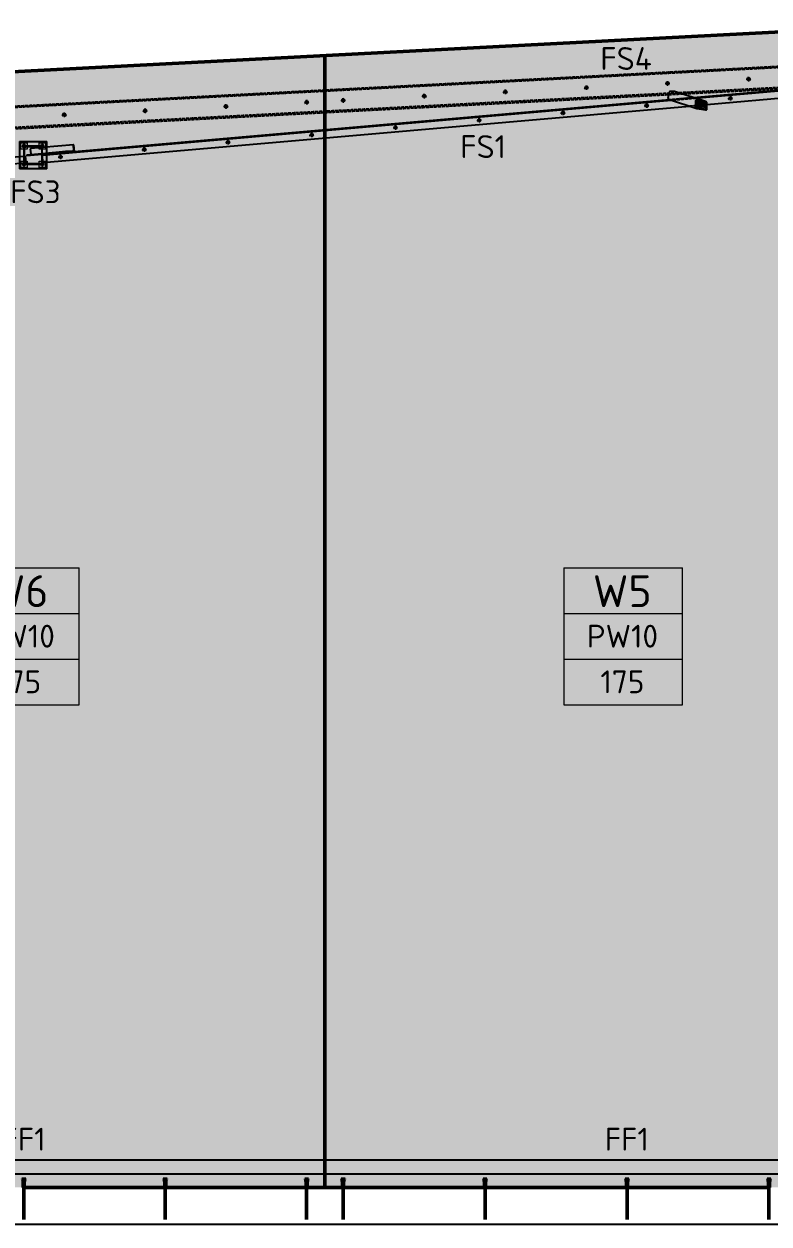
# Model space of a CAD drawing. Header units: millimetres. Extents: x -1292747 to -1174108, y -8316 to 50210.
# Drawn here: x -1232006 to -1223839, y 4500 to 17644 of the extents above; entities that cross this region are included whole.
import ezdxf

# ---------------------------------------------------------------- set-up
doc = ezdxf.new("R2010")
doc.units = ezdxf.units.MM
doc.linetypes.add('Hidden', pattern=[4, 3, -1])
for name, color, linetype, lineweight in [('A-060-M_DETAIL', 3, 'Continuous', 25), ('A-200-A_WALL', 211, 'Continuous', 18), ('A-200-H_WALL', 111, 'Continuous', 13), ('A-200-M_WALL_EXT', 113, 'Continuous', 13), ('A-200-MH_WALL', 110, 'Hidden', 13), ('A-230-M_FLOOR', 192, 'Continuous', 13), ('S-160-M_FOUND', 171, 'Continuous', 13), ('S-280-M_STRUCT_FRAME', 12, 'Continuous', 13), ('Z-060-M_DETAIL', 92, 'Continuous', 25), ('Z-230-A_LEVEL', 51, 'Continuous', 13)]:
    doc.layers.add(name, color=color, linetype=linetype, lineweight=lineweight)
doc.styles.add('ISOCPEUR', font='isocpeur.ttf', dxfattribs={"height": 250})
doc.styles.add('ISOCPEUR_B', font='', dxfattribs={"height": 350})
doc.styles.get('ISOCPEUR_B').set_extended_font_data('ISOCPEUR', bold=True)

# ---------------------------------------------------------------- blocks, each defined once
blk = doc.blocks.new('NRP_Framing-Steel-SHS - RB429 - 89x89x5_0SHS-4262965-S3_501-PRECAST SECTION C1')
at = {"layer": 'S-280-M_STRUCT_FRAME', "linetype": 'Hidden', "lineweight": 25}
for points in [[(4330119, 16735), (4330119, 16800), (4329831, 16894), (4329821, 16832), (4330049, 16758)], [(4330133, 16720), (4330126, 16723), (4330121, 16729), (4330119, 16735), (4329821, 16832), (4329821, 16826), (4329824, 16821), (4329826, 16820), (4330130, 16721)], [(4330119, 16800), (4330121, 16805), (4330125, 16808), (4330130, 16810), (4330137, 16810), (4329840, 16906), (4329835, 16903), (4329832, 16898), (4329831, 16894), (4330049, 16823)], [(4330228, 16795), (4329887, 16907), (4329842, 16907), (4330137, 16810), (4330211, 16798)], [(4330238, 16715), (4330237, 16781), (4330191, 16796), (4330133, 16805), (4330128, 16803), (4330127, 16800), (4330126, 16794), (4330126, 16752), (4330238, 16715)], [(4330230, 16709), (4330235, 16710), (4330238, 16714), (4330237, 16715), (4330126, 16751), (4330126, 16742), (4330228, 16709)], [(4330228, 16709), (4330126, 16742), (4330127, 16730), (4330130, 16727), (4330137, 16724), (4330225, 16710)], [(4330238, 16781), (4330237, 16784), (4330234, 16788), (4330227, 16790), (4330197, 16794), (4330238, 16781)]]:
    blk.add_hatch(color=256, dxfattribs=at).paths.add_polyline_path(points)
h = blk.add_hatch(color=256, dxfattribs=at)
h.paths.add_polyline_path([(4330231, 16704), (4330237, 16705), (4330242, 16707), (4330245, 16712), (4330245, 16714), (4330245, 16783), (4330241, 16788), (4330235, 16793), (4330228, 16795), (4330130, 16810), (4330125, 16808), (4330121, 16805), (4330119, 16800), (4330120, 16732), (4330123, 16726), (4330130, 16721), (4330137, 16719), (4330228, 16704)])
h.paths.add_polyline_path([(4330230, 16709), (4330228, 16709), (4330132, 16725), (4330127, 16730), (4330126, 16733), (4330127, 16802), (4330130, 16804), (4330135, 16805), (4330137, 16805), (4330232, 16789), (4330237, 16784), (4330238, 16781), (4330237, 16712), (4330235, 16710), (4330232, 16709)])
at = {"layer": 'S-280-M_STRUCT_FRAME', "lineweight": 25}
for p, q in [((4329821, 16832), (4329831, 16894)), ((4329842, 16907), (4329887, 16907)), ((4330231, 16794), (4329889, 16906)), ((4329826, 16820), (4330133, 16720)), ((4330119, 16800), (4330119, 16735)), ((4330126, 16733), (4330126, 16799)), ((4330133, 16720), (4330137, 16719)), ((4330228, 16795), (4330137, 16810)), ((4330137, 16805), (4330228, 16790)), ((4330228, 16709), (4330137, 16724)), ((4330137, 16719), (4330228, 16704)), ((4330231, 16795), (4330228, 16795)), ((4330238, 16781), (4330238, 16715)), ((4330245, 16714), (4330245, 16780))]:
    blk.add_line(p, q, dxfattribs=at)
at = {"layer": 'S-280-M_STRUCT_FRAME', "lineweight": 25, "flags": 128}
for points in [[(4330137, 16810), (4330134, 16810), (4330130, 16810), (4330127, 16810), (4330125, 16808), (4330122, 16807), (4330121, 16805), (4330120, 16803), (4330119, 16800)], [(4330119, 16735), (4330120, 16732), (4330121, 16729), (4330123, 16726), (4330126, 16723), (4330129, 16721), (4330133, 16720)], [(4330126, 16799), (4330127, 16801), (4330127, 16802), (4330128, 16803), (4330130, 16804), (4330131, 16805), (4330133, 16805), (4330135, 16805), (4330137, 16805)], [(4330137, 16724), (4330135, 16725), (4330132, 16725), (4330130, 16727), (4330129, 16728), (4330127, 16730), (4330127, 16732), (4330126, 16733)], [(4330228, 16790), (4330230, 16790), (4330232, 16789), (4330234, 16788), (4330236, 16786), (4330237, 16784), (4330238, 16783), (4330238, 16781)], [(4330238, 16715), (4330238, 16714), (4330237, 16712), (4330236, 16711), (4330235, 16710), (4330233, 16710), (4330232, 16709), (4330230, 16709), (4330228, 16709)], [(4330228, 16704), (4330231, 16704), (4330234, 16704), (4330237, 16705), (4330240, 16706), (4330242, 16707), (4330244, 16709), (4330245, 16712), (4330245, 16714)], [(4330245, 16780), (4330245, 16783), (4330243, 16786), (4330241, 16788), (4330239, 16791), (4330235, 16793), (4330231, 16794), (4330231, 16794)]]:
    blk.add_lwpolyline(points, dxfattribs=at)
at = {"layer": 'S-280-M_STRUCT_FRAME', "lineweight": 25}
for centre, start_param, end_param in [((4329830, 16832), 1.792064, 3.141593), ((4329840, 16894), 0.221268, 1.792064), ((4329885, 16894), 0, 0.221268)]:
    blk.add_ellipse(centre, major_axis=(3.9, 11.9), ratio=0.688984, start_param=start_param, end_param=end_param, dxfattribs=at)
blk = doc.blocks.new('NRP_Framing-Steel-EA - RA728 - 90x90x8EA-3936119-S3_501-PRECAST SECTION C1')
at = {"layer": 'S-280-M_STRUCT_FRAME', "linetype": 'Hidden', "lineweight": 25}
for p, q in [((4332171, 17013), (4330112, 16833)), ((4332592, 17050), (4332246, 17020)), ((4332697, 17059), (4332592, 17050)), ((4330112, 16833), (4329855, 16811)), ((4329855, 16811), (4322960, 16208))]:
    blk.add_line(p, q, dxfattribs=at)
blk = doc.blocks.new('NRP_Framing-Steel-EA - RB725 - 75x75x8EA-3936348-S3_501-PRECAST SECTION C1')
at = {"layer": 'S-280-M_STRUCT_FRAME', "linetype": 'Hidden', "lineweight": 25}
blk.add_hatch(color=256, dxfattribs=at).paths.add_polyline_path([(4322483, 16099), (4322489, 16099), (4322482, 16174), (4322379, 16165), (4322380, 16162), (4322387, 16157), (4322465, 16164), (4322470, 16161), (4322473, 16157), (4322477, 16103), (4322481, 16101)])
h = blk.add_hatch(color=256, dxfattribs=at)
h.paths.add_polyline_path([(4322489, 16099), (4322759, 16123), (4322759, 16198), (4322482, 16174), (4322488, 16108)])
h.paths.add_polyline_path([(4322765, 16123), (4322779, 16125), (4322772, 16199), (4322765, 16199), (4322765, 16152)])
at = {"layer": 'S-280-M_STRUCT_FRAME', "lineweight": 25}
for p, q in [((4322482, 16174), (4322379, 16165)), ((4322482, 16174), (4322759, 16198)), ((4322489, 16099), (4322482, 16174)), ((4322765, 16199), (4322772, 16199)), ((4322772, 16199), (4322779, 16125)), ((4322379, 16165), (4322380, 16162)), ((4322387, 16157), (4322461, 16164)), ((4322473, 16157), (4322477, 16103)), ((4322485, 16099), (4322489, 16099)), ((4322489, 16099), (4322759, 16123)), ((4322765, 16123), (4322779, 16125))]:
    blk.add_line(p, q, dxfattribs=at)
at = {"layer": 'S-280-M_STRUCT_FRAME', "linetype": 'Hidden', "lineweight": 25}
for p, q in [((4322759, 16198), (4322765, 16199)), ((4322759, 16123), (4322765, 16123))]:
    blk.add_line(p, q, dxfattribs=at)
at = {"layer": 'S-280-M_STRUCT_FRAME', "lineweight": 25, "flags": 128}
for points in [[(4322380, 16162), (4322380, 16161), (4322380, 16160), (4322381, 16159), (4322382, 16159), (4322383, 16158), (4322384, 16158), (4322386, 16157), (4322387, 16157)], [(4322461, 16164), (4322463, 16164), (4322465, 16164), (4322467, 16163), (4322469, 16162), (4322470, 16161), (4322471, 16160), (4322472, 16158), (4322473, 16157)], [(4322477, 16103), (4322477, 16102), (4322478, 16101), (4322479, 16100), (4322480, 16100), (4322481, 16099), (4322482, 16099), (4322483, 16099), (4322485, 16099)]]:
    blk.add_lwpolyline(points, dxfattribs=at)
blk = doc.blocks.new('NRP_Framing-Steel-EA - RB725 - 75x75x8EA-3965456-S3_501-PRECAST SECTION C1')
at = {"layer": 'S-280-M_STRUCT_FRAME', "linetype": 'Hidden', "lineweight": 25}
h = blk.add_hatch(color=256, dxfattribs=at)
h.paths.add_polyline_path([(4322831, 16275), (4322953, 16286), (4322953, 16290), (4322832, 16279), (4322831, 16276)])
h.paths.add_polyline_path([(4322959, 16286), (4323297, 16316), (4323299, 16319), (4323302, 16321), (4323294, 16320), (4322959, 16290), (4322959, 16286)])
h = blk.add_hatch(color=256, dxfattribs=at)
h.paths.add_polyline_path([(4322836, 16221), (4322953, 16231), (4322953, 16285), (4322831, 16275), (4322836, 16221)])
h.paths.add_polyline_path([(4322959, 16232), (4323302, 16262), (4323297, 16315), (4322959, 16286), (4322959, 16241)])
blk.add_hatch(color=256, dxfattribs=at).paths.add_polyline_path([(4323211, 16238), (4323314, 16247), (4323307, 16321), (4323302, 16321), (4323297, 16315), (4323301, 16258), (4323297, 16255), (4323291, 16253), (4323215, 16246), (4323211, 16241)])
h = blk.add_hatch(color=256, dxfattribs=at)
h.paths.add_polyline_path([(4322788, 16204), (4322953, 16218), (4322953, 16223), (4322790, 16208), (4322788, 16205)])
h.paths.add_polyline_path([(4322959, 16219), (4323211, 16242), (4323213, 16245), (4323216, 16246), (4323211, 16246), (4322959, 16223), (4322959, 16219)])
h = blk.add_hatch(color=256, dxfattribs=at)
h.paths.add_polyline_path([(4322789, 16201), (4322953, 16215), (4322953, 16218), (4322788, 16204)])
h.paths.add_polyline_path([(4322959, 16216), (4323211, 16238), (4323211, 16241), (4322959, 16219)])
h = blk.add_hatch(color=256, dxfattribs=at)
h.paths.add_polyline_path([(4322836, 16219), (4322836, 16219), (4322857, 16219)])
h.paths.add_polyline_path([(4322831, 16212), (4322953, 16224), (4322953, 16231), (4322836, 16221), (4322834, 16215), (4322832, 16213)])
h.paths.add_polyline_path([(4322959, 16224), (4323295, 16254), (4323300, 16257), (4323302, 16262), (4322959, 16231), (4322959, 16224)])
at = {"layer": 'S-280-M_STRUCT_FRAME', "lineweight": 25}
for p, q in [((4323303, 16321), (4322959, 16291)), ((4323297, 16315), (4323302, 16262)), ((4323307, 16321), (4323303, 16321)), ((4323314, 16247), (4323307, 16321)), ((4322789, 16201), (4322788, 16204)), ((4322953, 16215), (4322789, 16201)), ((4322953, 16223), (4322792, 16209)), ((4322836, 16221), (4322831, 16275)), ((4322953, 16290), (4322834, 16280)), ((4323217, 16246), (4322959, 16224)), ((4323211, 16238), (4322959, 16216)), ((4323211, 16238), (4323314, 16247)), ((4323211, 16241), (4323211, 16238)), ((4323291, 16253), (4323217, 16246))]:
    blk.add_line(p, q, dxfattribs=at)
at = {"layer": 'S-280-M_STRUCT_FRAME', "linetype": 'Hidden', "lineweight": 25}
for p, q in [((4322959, 16291), (4322953, 16290)), ((4322959, 16224), (4322953, 16223)), ((4322959, 16216), (4322953, 16215))]:
    blk.add_line(p, q, dxfattribs=at)
at = {"layer": 'S-280-M_STRUCT_FRAME', "lineweight": 25, "flags": 128}
for points in [[(4323303, 16321), (4323302, 16321), (4323301, 16320), (4323300, 16320), (4323299, 16319), (4323298, 16318), (4323297, 16317), (4323297, 16316), (4323297, 16315)], [(4323217, 16246), (4323216, 16246), (4323215, 16246), (4323214, 16245), (4323213, 16244), (4323212, 16243), (4323211, 16243), (4323211, 16242), (4323211, 16241)], [(4323302, 16262), (4323302, 16260), (4323301, 16258), (4323300, 16257), (4323299, 16256), (4323297, 16255), (4323295, 16254), (4323293, 16253), (4323291, 16253)]]:
    blk.add_lwpolyline(points, dxfattribs=at)
at = {"layer": 'S-280-M_STRUCT_FRAME', "lineweight": 25}
for centre, major_axis, start_param, end_param in [((4322792, 16204), (-0.44, 4.98), 0, 1.570796), ((4322835, 16275), (-0.44, 4.98), 0, 1.570796), ((4322830, 16220), (-0.7, 7.97), 3.174324, 4.712389)]:
    blk.add_ellipse(centre, major_axis=major_axis, ratio=0.726669, start_param=start_param, end_param=end_param, dxfattribs=at)
blk = doc.blocks.new('NRP_Framing-Steel-PFC - R308 - 250PFC-4012580-S3_501-PRECAST SECTION C1')
at = {"layer": 'S-280-M_STRUCT_FRAME', "linetype": 'Hidden', "lineweight": 25}
blk.add_hatch(color=256, dxfattribs=at).paths.add_polyline_path([(4312065, 15941), (4312657, 15972), (4312657, 16223), (4312065, 16192), (4312065, 16152)])
for p, q in [((4312657, 16223), (4332667, 17267)), ((4332667, 17252), (4312657, 16208)), ((4332667, 17267), (4332680, 17018)), ((4331737, 16984), (4312657, 15987)), ((4331539, 16958), (4331314, 16947)), ((4332680, 17018), (4331542, 16958)), ((4331965, 16995), (4331740, 16984)), ((4332679, 17033), (4331968, 16996)), ((4331312, 16946), (4312657, 15972)), ((4312657, 16208), (4312065, 16177)), ((4312657, 15987), (4312065, 15957))]:
    blk.add_line(p, q, dxfattribs=at)
at = {"layer": 'S-280-M_STRUCT_FRAME', "lineweight": 25}
for p, q in [((4312065, 16192), (4312657, 16223)), ((4312657, 15972), (4312065, 15941))]:
    blk.add_line(p, q, dxfattribs=at)
blk = doc.blocks.new('NRP_Precast Connection Single _v2_ - F_ - STRING DETAIL ONLY _BOLT PLAN_-1875139-S3_501-PRECAST SECTION C1')
at = {"layer": 'Z-060-M_DETAIL', "lineweight": 13}
for p, q in [((4321614, 16053), (4321639, 16055)), ((4321639, 16055), (4321637, 16080)), ((4321664, 16057), (4321639, 16055)), ((4321639, 16055), (4321641, 16030))]:
    blk.add_line(p, q, dxfattribs=at)
at = {"layer": 'Z-060-M_DETAIL'}
for p, q in [((4321629, 16069), (4321622, 16054)), ((4321632, 16039), (4321622, 16054)), ((4321647, 16071), (4321629, 16069)), ((4321649, 16041), (4321632, 16039)), ((4321656, 16057), (4321647, 16071)), ((4321656, 16057), (4321649, 16041))]:
    blk.add_line(p, q, dxfattribs=at)
blk.add_circle((4321639, 16055), 10, dxfattribs=at)
blk = doc.blocks.new('NRP_Precast Connection Single _v2_ - F_ - BASE DETAIL _SLAB_-1252420-S3_501-PRECAST SECTION C1')
at = {"layer": 'Z-060-M_DETAIL', "lineweight": 50}
blk.add_hatch(color=256, dxfattribs=at).paths.add_polyline_path([(4317657, 4969), (4317659, 4969), (4317662, 4972), (4317663, 4977), (4317659, 4981), (4317654, 4980), (4317652, 4977), (4317652, 4973), (4317656, 4969)])
at = {"layer": 'Z-060-M_DETAIL', "lineweight": 35}
for p, q in [((4317678, 4995), (4317636, 4995)), ((4317636, 4995), (4317636, 4990)), ((4317678, 4990), (4317678, 4995)), ((4317636, 4990), (4317641, 4985)), ((4317641, 4985), (4317641, 4965)), ((4317641, 4965), (4317644, 4961)), ((4317644, 4961), (4317644, 4900)), ((4317644, 4900), (4317649, 4900)), ((4317649, 4900), (4317665, 4900)), ((4317665, 4900), (4317670, 4900)), ((4317670, 4962), (4317673, 4965)), ((4317670, 4900), (4317670, 4962)), ((4317673, 4985), (4317678, 4990)), ((4317673, 4965), (4317673, 4985))]:
    blk.add_line(p, q, dxfattribs=at)
at = {"layer": 'Z-060-M_DETAIL', "lineweight": 18}
for p, q in [((4317665, 4935), (4317649, 4935)), ((4317649, 4935), (4317649, 4900)), ((4317665, 4900), (4317665, 4935))]:
    blk.add_line(p, q, dxfattribs=at)
at = {"layer": 'Z-060-M_DETAIL', "lineweight": 50}
blk.add_line((4317657, 4935), (4317657, 4550), dxfattribs=at)
at = {"layer": 'Z-060-M_DETAIL', "lineweight": 18}
for start, end in [(0, 180), (180, 0)]:
    blk.add_arc((4317657, 4975), 6, start, end, dxfattribs=at)
blk = doc.blocks.new('NRP_Precast Connection Single _v2_ - FS3 - STEEL DETAIL-1252412-S3_501-PRECAST SECTION C1')
at = {"layer": 'Z-060-M_DETAIL'}
for p, q in [((4322709, 16358), (4322709, 16058)), ((4322709, 16358), (4323009, 16358)), ((4322750, 16323), (4322742, 16308)), ((4322750, 16293), (4322742, 16308)), ((4322768, 16323), (4322750, 16323)), ((4322776, 16308), (4322768, 16323)), ((4322776, 16308), (4322768, 16293)), ((4322950, 16323), (4322942, 16308)), ((4322950, 16293), (4322942, 16308)), ((4322968, 16323), (4322950, 16323)), ((4322976, 16308), (4322968, 16323)), ((4322976, 16308), (4322968, 16293)), ((4323009, 16058), (4323009, 16358)), ((4322768, 16293), (4322750, 16293)), ((4322968, 16293), (4322950, 16293)), ((4323009, 16058), (4322709, 16058)), ((4322750, 16123), (4322742, 16108)), ((4322750, 16093), (4322742, 16108)), ((4322768, 16123), (4322750, 16123)), ((4322768, 16093), (4322750, 16093)), ((4322776, 16108), (4322768, 16123)), ((4322776, 16108), (4322768, 16093)), ((4322950, 16123), (4322942, 16108)), ((4322950, 16093), (4322942, 16108)), ((4322968, 16123), (4322950, 16123)), ((4322968, 16093), (4322950, 16093)), ((4322976, 16108), (4322968, 16123)), ((4322976, 16108), (4322968, 16093))]:
    blk.add_line(p, q, dxfattribs=at)
at = {"layer": 'Z-060-M_DETAIL', "lineweight": 18}
for p, q in [((4322724, 16343), (4322794, 16343)), ((4322724, 16273), (4322724, 16343)), ((4322794, 16343), (4322794, 16273)), ((4322924, 16343), (4322994, 16343)), ((4322924, 16273), (4322924, 16343)), ((4322994, 16343), (4322994, 16273)), ((4322794, 16273), (4322724, 16273)), ((4322994, 16273), (4322924, 16273)), ((4322724, 16143), (4322794, 16143)), ((4322724, 16073), (4322724, 16143)), ((4322794, 16073), (4322724, 16073)), ((4322794, 16143), (4322794, 16073)), ((4322924, 16143), (4322994, 16143)), ((4322924, 16073), (4322924, 16143)), ((4322994, 16073), (4322924, 16073)), ((4322994, 16143), (4322994, 16073))]:
    blk.add_line(p, q, dxfattribs=at)
at = {"layer": 'Z-060-M_DETAIL', "lineweight": 13}
for p, q in [((4322734, 16308), (4322759, 16308)), ((4322759, 16308), (4322759, 16333)), ((4322784, 16308), (4322759, 16308)), ((4322759, 16308), (4322759, 16283)), ((4322934, 16308), (4322959, 16308)), ((4322959, 16308), (4322959, 16333)), ((4322984, 16308), (4322959, 16308)), ((4322959, 16308), (4322959, 16283)), ((4322734, 16108), (4322759, 16108)), ((4322759, 16108), (4322759, 16133)), ((4322784, 16108), (4322759, 16108)), ((4322759, 16108), (4322759, 16083)), ((4322934, 16108), (4322959, 16108)), ((4322959, 16108), (4322959, 16133)), ((4322984, 16108), (4322959, 16108)), ((4322959, 16108), (4322959, 16083))]:
    blk.add_line(p, q, dxfattribs=at)
at = {"layer": 'Z-060-M_DETAIL'}
for centre in [(4322759, 16308), (4322959, 16308), (4322759, 16108), (4322959, 16108)]:
    blk.add_circle(centre, 10, dxfattribs=at)
blk = doc.blocks.new('NRP_Wall Instance Details Tag _v2_ - Details-2288399-S3_501-PRECAST SECTION C1')
at = {"layer": 'A-200-A_WALL'}
for p, q in [((4315364, 11688), (4316664, 11688)), ((4315364, 11688), (4315364, 10188)), ((4316664, 10188), (4316664, 11688)), ((4315364, 11188), (4316664, 11188)), ((4315364, 10688), (4316664, 10688)), ((4315364, 10188), (4316664, 10188)), ((4315364, 10188), (4316664, 10188))]:
    blk.add_line(p, q, dxfattribs=at)

msp = doc.modelspace()

# ---------------------------------------------------------------- hatches: boundary and pattern name
at = {"layer": 'A-200-H_WALL'}
h = msp.add_hatch(color=256, dxfattribs=at)
h.paths.add_polyline_path([(-1226935.7, 4900), (-1225408.5, 4900), (-1225409, 4962), (-1225411.5, 4965), (-1225411.5, 4985), (-1225416.5, 4990), (-1225416.5, 4995), (-1225374.5, 4995), (-1225374.5, 4990), (-1225379.5, 4985), (-1225379.5, 4965), (-1225382.5, 4961.4), (-1225382.5, 4900), (-1223852.2, 4900), (-1223852.7, 4962), (-1223855.2, 4965), (-1223855.2, 4985), (-1223860.2, 4990), (-1223860.2, 4995), (-1223818.2, 4995), (-1223818.2, 4990), (-1223823.2, 4985), (-1223823.2, 4965), (-1223826.2, 4961.4), (-1223826.2, 4900), (-1222296, 4900), (-1222296.5, 4962), (-1222299, 4965), (-1222299, 4985), (-1222304, 4990), (-1222304, 4995), (-1222262, 4995), (-1222262, 4990), (-1222267, 4985), (-1222267, 4965), (-1222270, 4961.4), (-1222270, 4900), (-1222083, 4900), (-1222083, 15900), (-1222220.5, 15900), (-1222220.5, 15920), (-1222088, 15920), (-1222088, 16680), (-1222220.5, 16680), (-1222220.5, 16700), (-1222083, 16700), (-1222083, 16950.1), (-1222171.2, 16950.1), (-1222181.8, 16954.5), (-1222186.2, 16966.9), (-1224520.1, 16762.7), (-1224520.4, 16711.6), (-1224523, 16707.4), (-1224528.9, 16704.4), (-1224535.7, 16703.9), (-1224537.7, 16704.1), (-1224637, 16721.4), (-1224712, 16745.9), (-1228708, 16396.3), (-1228708, 4900), (-1228521, 4900), (-1228521.5, 4962), (-1228524, 4965), (-1228524, 4985), (-1228529, 4990), (-1228529, 4995), (-1228487, 4995), (-1228487, 4990), (-1228492, 4985), (-1228492, 4965), (-1228495, 4961.4), (-1228495, 4900), (-1226964.7, 4900), (-1226965.2, 4962), (-1226967.7, 4965), (-1226967.7, 4985), (-1226972.7, 4990), (-1226972.7, 4995), (-1226930.7, 4995), (-1226930.7, 4990), (-1226935.7, 4985), (-1226935.7, 4965), (-1226938.7, 4961.4), (-1226938.7, 4900)])
h.paths.add_polyline_path([(-1228708, 16486.6), (-1224930.2, 16817.1), (-1224941.7, 16821.5), (-1224944.2, 16825.9), (-1224944.4, 16832), (-1224933.4, 16897.5), (-1224930.2, 16903), (-1224925.7, 16906.1), (-1224923.4, 16906.5), (-1224874.7, 16905.7), (-1224672.4, 16839.7), (-1222186.2, 17058.3), (-1222186.2, 17135.1), (-1222181.8, 17145.8), (-1222171.2, 17150.1), (-1222083, 17150.1), (-1222083, 17644.4), (-1228708, 17298.5), (-1228708, 16977.9)])
h.paths.add_polyline_path([(-1222083, 16956.1), (-1222083, 16975.9), (-1222180.2, 16967.4), (-1222180.2, 16965.1), (-1222177.5, 16958.8), (-1222171.2, 16956.1)])
h.paths.add_polyline_path([(-1222180.2, 17057.7), (-1222156.8, 17060.9), (-1222155.8, 17072.6), (-1222098.4, 17068.3), (-1222096.8, 17074), (-1222094.1, 17075.2), (-1222083, 17075.2), (-1222083, 17144.1), (-1222171.2, 17144.1), (-1222177.5, 17141.5), (-1222180.2, 17135.1), (-1222180.2, 17058.3)])
h = msp.add_hatch(color=256, dxfattribs=at)
h.paths.add_polyline_path([(-1230442, 4900), (-1228921, 4900), (-1228921.5, 4962), (-1228924, 4965), (-1228924, 4985), (-1228929, 4990), (-1228929, 4995), (-1228887, 4995), (-1228887, 4990), (-1228892, 4985), (-1228892, 4965), (-1228895, 4961.4), (-1228895, 4900), (-1228708, 4900), (-1228708, 16396.3), (-1231798.3, 16126.6), (-1231806.3, 16204.9), (-1231806.3, 16122.6), (-1231812.1, 16111.4), (-1231821.3, 16107.6), (-1231993.2, 16108.4), (-1232002.2, 16112.7), (-1232006.8, 16122.7), (-1232007.7, 16122.6), (-1232006.8, 16107.7), (-1235308, 15818.9), (-1235308, 4900), (-1235121, 4900), (-1235121.5, 4962), (-1235124, 4965), (-1235124, 4985), (-1235129, 4990), (-1235129, 4995), (-1235087, 4995), (-1235087, 4990), (-1235092, 4985), (-1235092, 4965), (-1235095, 4961.4), (-1235095, 4900), (-1233571, 4900), (-1233571.5, 4962), (-1233574, 4965), (-1233574, 4985), (-1233579, 4990), (-1233579, 4995), (-1233537, 4995), (-1233537, 4990), (-1233542, 4985), (-1233542, 4965), (-1233545, 4961.4), (-1233545, 4900), (-1232021, 4900), (-1232021.5, 4962), (-1232024, 4965), (-1232024, 4985), (-1232029, 4990), (-1232029, 4995), (-1231987, 4995), (-1231987, 4990), (-1231992, 4985), (-1231992, 4965), (-1231995, 4961.4), (-1231995, 4900), (-1230471, 4900), (-1230471.5, 4962), (-1230474, 4965), (-1230474, 4985), (-1230479, 4990), (-1230479, 4995), (-1230437, 4995), (-1230437, 4990), (-1230442, 4985), (-1230442, 4965), (-1230445, 4961.4), (-1230445, 4900)])
h.paths.add_polyline_path([(-1235308, 15909.2), (-1232006.3, 16198.1), (-1232006.3, 16292.6), (-1232001.9, 16303.2), (-1231991.3, 16307.6), (-1231821.3, 16307.6), (-1231810.7, 16303.2), (-1231806.3, 16290.8), (-1231457.8, 16320.8), (-1231451.3, 16246.6), (-1228708, 16486.6), (-1228708, 17298.5), (-1235308, 16953.9), (-1235308, 16107.9)])
h.paths.add_polyline_path([(-1231821.3, 16113.6), (-1231814.9, 16116.2), (-1231812.3, 16122.6), (-1231812.3, 16215), (-1231976.7, 16200.6), (-1231976.2, 16207.2), (-1231973.8, 16208.9), (-1231931.9, 16213.7), (-1231930, 16216.8), (-1231929.6, 16221), (-1231933.6, 16278.2), (-1231931.1, 16279.9), (-1231812.3, 16290.3), (-1231812.3, 16292.6), (-1231814.9, 16298.9), (-1231821.3, 16301.6), (-1231991.3, 16301.6), (-1231997.7, 16298.9), (-1232000.3, 16292.6), (-1232000.3, 16198.6), (-1231992.9, 16199.2), (-1231986.4, 16124.5), (-1232000.3, 16122.6), (-1231997.7, 16116.2), (-1231991.3, 16113.6), (-1231986.4, 16113.6)])
h.paths.add_polyline_path([(-1231468.4, 16315.4), (-1231465.7, 16319.8), (-1231468, 16317.3), (-1231468.4, 16316.4)])
at = {"layer": 'S-280-M_STRUCT_FRAME'}
h = msp.add_hatch(color=256, dxfattribs=at)
h.paths.add_polyline_path([(-1231805.8, 16212.6), (-1224923, 16814.8), (-1224930.2, 16817.1), (-1231806.1, 16215), (-1231805.9, 16212.8)])
h.paths.add_polyline_path([(-1224665.1, 16837.3), (-1222601.3, 17017.9), (-1222601.6, 17020.9), (-1224672.4, 16839.7)])
h.paths.add_polyline_path([(-1222174, 17055.3), (-1222069.1, 17065), (-1222083, 17066.2), (-1222174.2, 17058.3)])
h = msp.add_hatch(color=256, dxfattribs=at)
h.paths.add_polyline_path([(-1231805.4, 16207.6), (-1224912.5, 16811.3), (-1224923, 16814.8), (-1231805.8, 16212.4), (-1231805.4, 16207.8)])
h.paths.add_polyline_path([(-1224653, 16833.4), (-1222596.1, 17014), (-1222601.6, 17017.9), (-1224664.3, 16837), (-1224653.3, 16833.5)])
h.paths.add_polyline_path([(-1222173.5, 17050.3), (-1222083, 17058.9), (-1222083, 17063.2), (-1222174, 17055.2), (-1222173.5, 17050.5)])
h = msp.add_hatch(color=256, dxfattribs=at)
h.paths.add_polyline_path([(-1231804.7, 16199.6), (-1224891.5, 16804.5), (-1224910.9, 16810.8), (-1231805.3, 16206.5), (-1231804.8, 16200.6)])
h.paths.add_polyline_path([(-1224633.6, 16827), (-1222508.8, 17012.9), (-1222510.7, 17016.8), (-1222514.3, 17019.1), (-1222520.4, 17019.9), (-1224650.4, 16832.5), (-1224635, 16827.5)])
h.paths.add_polyline_path([(-1222172.8, 17042.3), (-1222083, 17050.2), (-1222083, 17058.2), (-1222173.4, 17049.2), (-1222173, 17044.4)])
h = msp.add_hatch(color=256, dxfattribs=at)
h.paths.add_polyline_path([(-1231798.7, 16130.9), (-1224724.2, 16749.8), (-1224891.5, 16804.5), (-1231804.7, 16199.6), (-1231800.5, 16151.7)])
h.paths.add_polyline_path([(-1224520.1, 16767.7), (-1222186.2, 16971.9), (-1222186.2, 16981.9), (-1222499.3, 16955.5), (-1222504.1, 16959.1), (-1222509.2, 17012.9), (-1224631.7, 16826.4), (-1224527.1, 16791.1), (-1224523.9, 16788.3), (-1224520.5, 16782.6), (-1224520.1, 16779.7)])
h.paths.add_polyline_path([(-1222180.2, 16972.4), (-1222061.9, 16982.8), (-1222068.8, 17048.9), (-1222083, 17050.2), (-1222172.8, 17042.3), (-1222167.7, 16983.5), (-1222180.2, 16982.4)])
h = msp.add_hatch(color=256, dxfattribs=at)
h.paths.add_polyline_path([(-1231798.3, 16125.9), (-1224713.7, 16746.4), (-1224724.2, 16749.8), (-1231798.7, 16130.9), (-1231798.3, 16126.1)])
h.paths.add_polyline_path([(-1224520.1, 16762.7), (-1222186.2, 16967.5), (-1222186.2, 16971.9), (-1224520.1, 16767.4), (-1224520.1, 16762.8)])
h.paths.add_polyline_path([(-1222180.2, 16967.4), (-1222083, 16976.6), (-1222083, 16980.9), (-1222180.2, 16972.4), (-1222180.2, 16967.6)])
h = msp.add_hatch(color=256, dxfattribs=at)
h.paths.add_polyline_path([(-1231821.3, 16107.6), (-1231810.7, 16112), (-1231806.3, 16122.6), (-1231806.3, 16292.6), (-1231810.7, 16303.2), (-1231821.3, 16307.6), (-1231991.3, 16307.6), (-1232001.9, 16303.2), (-1232006.3, 16292.6), (-1232006.3, 16122.6), (-1232001.9, 16112), (-1231991.3, 16107.6)])
h.paths.add_polyline_path([(-1231991.3, 16113.6), (-1231997.7, 16116.2), (-1232000.3, 16122.6), (-1232000.3, 16292.6), (-1231997.7, 16298.9), (-1231991.3, 16301.6), (-1231821.3, 16301.6), (-1231814.9, 16298.9), (-1231812.3, 16292.6), (-1231812.3, 16122.6), (-1231814.9, 16116.2), (-1231821.3, 16113.6)])

# ---------------------------------------------------------------- linework, layer by layer
at = {"layer": 'A-200-M_WALL_EXT', "lineweight": 50}
for p, q in [((-1222083, 17644.4), (-1242108, 16598.9)), ((-1228708, 16486.6), (-1228708, 17298.5)), ((-1228708, 17298.5), (-1228708, 16486.6)), ((-1228708, 4900), (-1228708, 16396.6)), ((-1228708, 16396.6), (-1228708, 4900)), ((-1231995, 4900), (-1230471, 4900)), ((-1230445, 4900), (-1228921, 4900)), ((-1228895, 4900), (-1228521, 4900)), ((-1228495, 4900), (-1226964.7, 4900)), ((-1226938.7, 4900), (-1225408.5, 4900)), ((-1225382.5, 4900), (-1223852.2, 4900))]:
    msp.add_line(p, q, dxfattribs=at)
at = {"layer": 'A-200-MH_WALL', "lineweight": 50}
for p, q in [((-1228708, 16396.7), (-1228708, 16486.6)), ((-1228708, 16486.6), (-1228708, 16396.7))]:
    msp.add_line(p, q, dxfattribs=at)
at = {"layer": 'A-230-M_FLOOR', "lineweight": 25}
for p, q in [((-1209203, 5200), (-1241933, 5200)), ((-1241933, 5050), (-1209203, 5050))]:
    msp.add_line(p, q, dxfattribs=at)
at = {"layer": 'S-160-M_FOUND', "lineweight": 25}
for p, q in [((-1230471, 4900), (-1231995, 4900)), ((-1228921, 4900), (-1230445, 4900)), ((-1228521, 4900), (-1228895, 4900)), ((-1226964.7, 4900), (-1228495, 4900)), ((-1225408.5, 4900), (-1226938.7, 4900)), ((-1223852.2, 4900), (-1225382.5, 4900)), ((-1242020.5, 4500), (-1201883, 4500))]:
    msp.add_line(p, q, dxfattribs=at)
at = {"layer": 'S-280-M_STRUCT_FRAME', "lineweight": 25}
for p, q in [((-1224672.4, 16839.7), (-1222601.6, 17020.9)), ((-1224653, 16833.4), (-1222594.8, 17013.4)), ((-1224520.1, 16762.7), (-1222186.2, 16966.9)), ((-1231805.4, 16207.6), (-1224910.8, 16810.8)), ((-1231798.3, 16125.9), (-1224712, 16745.9)), ((-1231451.3, 16246.6), (-1224930.2, 16817.1)), ((-1231821.3, 16307.6), (-1231991.3, 16307.6)), ((-1231991.3, 16301.6), (-1231821.3, 16301.6)), ((-1232006.3, 16292.6), (-1232006.3, 16122.6)), ((-1232000.3, 16122.6), (-1232000.3, 16292.6)), ((-1231812.3, 16292.6), (-1231812.3, 16122.6)), ((-1231806.3, 16122.6), (-1231806.3, 16292.6)), ((-1231805.8, 16212.6), (-1231806.1, 16215.6)), ((-1231805.8, 16212.6), (-1231805.4, 16207.6)), ((-1231804.7, 16199.6), (-1231805.4, 16207.6)), ((-1231798.7, 16130.9), (-1231804.7, 16199.6)), ((-1231821.3, 16113.6), (-1231991.3, 16113.6)), ((-1231991.3, 16107.6), (-1231821.3, 16107.6)), ((-1231798.7, 16130.9), (-1231798.3, 16125.9))]:
    msp.add_line(p, q, dxfattribs=at)
at = {"layer": 'S-280-M_STRUCT_FRAME', "linetype": 'Hidden', "lineweight": 25}
for p, q in [((-1224930.2, 16817.1), (-1224672.5, 16839.7)), ((-1224910.7, 16810.8), (-1224653.1, 16833.4)), ((-1224712, 16745.9), (-1224520.1, 16762.7)), ((-1231805.4, 16207.8), (-1231805.4, 16207.6)), ((-1231798.3, 16126.1), (-1231798.3, 16125.9))]:
    msp.add_line(p, q, dxfattribs=at)
at = {"layer": 'S-280-M_STRUCT_FRAME', "lineweight": 25}
for centre, radius, start, end in [((-1231991.3, 16292.6), 15, 90, 180), ((-1231991.3, 16292.6), 9, 90, 180), ((-1231821.3, 16292.6), 15, 0, 90), ((-1231821.3, 16292.6), 9, 0, 90), ((-1231991.3, 16122.6), 15, 180, 270), ((-1231991.3, 16122.6), 9, 180, 270), ((-1231821.3, 16122.6), 15, 270, 0), ((-1231821.3, 16122.6), 9, 270, 0)]:
    msp.add_arc(centre, radius, start, end, dxfattribs=at)
at = {"layer": 'Z-230-A_LEVEL'}
msp.add_line((-1245258.4, 5200), (-1198933.4, 5200), dxfattribs=at)

# ---------------------------------------------------------------- block references
at = {"layer": 'A-200-A_WALL'}
for p in [(-5548065.3, 0), (-5541452.8, 0)]:
    msp.add_blockref('NRP_Wall Instance Details Tag _v2_ - Details-2288399-S3_501-PRECAST SECTION C1', p, dxfattribs=at)
at = {"layer": 'S-280-M_STRUCT_FRAME', "linetype": 'Hidden', "lineweight": 25}
for name in ['NRP_Framing-Steel-PFC - R308 - 250PFC-4012580-S3_501-PRECAST SECTION C1', 'NRP_Framing-Steel-EA - RA728 - 90x90x8EA-3936119-S3_501-PRECAST SECTION C1', 'NRP_Framing-Steel-EA - RB725 - 75x75x8EA-3965456-S3_501-PRECAST SECTION C1', 'NRP_Framing-Steel-EA - RB725 - 75x75x8EA-3936348-S3_501-PRECAST SECTION C1']:
    msp.add_blockref(name, (-5554765.3, 0), dxfattribs=at)
at = {"layer": 'S-280-M_STRUCT_FRAME', "lineweight": 25}
msp.add_blockref('NRP_Framing-Steel-SHS - RB429 - 89x89x5_0SHS-4262965-S3_501-PRECAST SECTION C1', (-5554765.3, 0), dxfattribs=at)
at = {"layer": 'Z-060-M_DETAIL', "rotation": 357.988636053368}
for p in [(-5545381.6, 152581.3), (-5544492.7, 152627.7), (-5543603.8, 152674.1), (-5548048.3, 152442.1), (-5547159.4, 152488.5), (-5546270.5, 152534.9), (-5550219.4, 152328.7), (-5549333.6, 152375), (-5548447.8, 152421.2), (-5551105.2, 152282.5)]:
    msp.add_blockref('NRP_Precast Connection Single _v2_ - F_ - STRING DETAIL ONLY _BOLT PLAN_-1875139-S3_501-PRECAST SECTION C1', p, dxfattribs=at)
at = {"layer": 'Z-060-M_DETAIL'}
for p in [(-5545903, 775.3), (-5547738.8, 614.7), (-5546820.9, 695), (-5548656.7, 534.4), (-5550492.4, 373.8), (-5549574.5, 454.1), (-5551410.3, 293.5), (-5553246.1, 132.9), (-5552328.2, 213.2)]:
    msp.add_blockref('NRP_Precast Connection Single _v2_ - F_ - STRING DETAIL ONLY _BOLT PLAN_-1875139-S3_501-PRECAST SECTION C1', p, dxfattribs=at)
at = {"layer": 'Z-060-M_DETAIL', "lineweight": 18}
msp.add_blockref('NRP_Precast Connection Single _v2_ - FS3 - STEEL DETAIL-1252412-S3_501-PRECAST SECTION C1', (-5554765.3, 0), dxfattribs=at)
at = {"layer": 'Z-060-M_DETAIL', "lineweight": 50}
for p in [(-5549665.3, 0), (-5548115.3, 0), (-5546565.3, 0), (-5546165.3, 0), (-5544609, 0), (-5543052.8, 0), (-5541496.5, 0)]:
    msp.add_blockref('NRP_Precast Connection Single _v2_ - F_ - BASE DETAIL _SLAB_-1252420-S3_501-PRECAST SECTION C1', p, dxfattribs=at)

# ---------------------------------------------------------------- texts
at = {"layer": 'A-060-M_DETAIL', "lineweight": 13, "char_height": 250, "attachment_point": 1, "style": 'ISOCPEUR'}
for s, insert, width in [('FS4', (-1225688, 17391.4), 697.468), ('FS1', (-1227224, 16426.4), 609.282), ('FS3', (-1232156.9, 15931.3), 673.417), ('FF1', (-1232252.4, 5553.9), 585.232), ('FF1', (-1225639.9, 5553.9), 585.232)]:
    msp.add_mtext(s, dxfattribs=dict(at, insert=insert, width=width))
at = {"layer": 'A-200-A_WALL', "lineweight": 13, "attachment_point": 1}
for s, insert, char_height, width, style in [('W6', (-1232383, 11607), 350, 785.654, 'ISOCPEUR_B'), ('W5', (-1225770.5, 11607), 350, 785.654, 'ISOCPEUR_B'), ('PW10', (-1232449, 11063.9), 250, 945.991, 'ISOCPEUR'), ('PW10', (-1225836.5, 11063.9), 250, 945.991, 'ISOCPEUR'), ('175', (-1232300, 10563.9), 250, 585.232, 'ISOCPEUR'), ('175', (-1225687.5, 10563.9), 250, 585.232, 'ISOCPEUR')]:
    msp.add_mtext(s, dxfattribs=dict(at, insert=insert, char_height=char_height, width=width, style=style))

doc.saveas('drawing.dxf')
